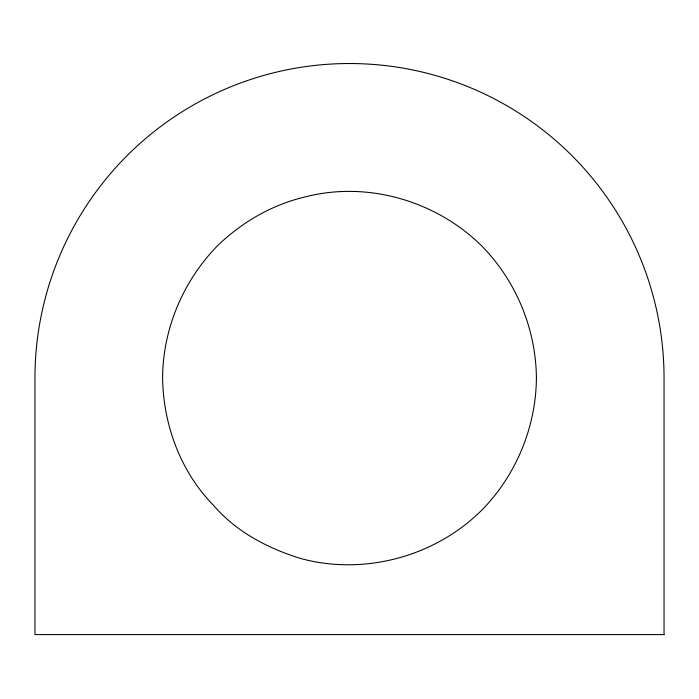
<?xml version="1.0" encoding="UTF-8"?>
<svg xmlns="http://www.w3.org/2000/svg" width="699" height="699" viewBox="0 0 699 699"><rect width="100%" height="100%" fill="white"/><g stroke="black" fill="none" stroke-linecap="round" stroke-linejoin="round"><path stroke-width="1.05" d="M536.413 378.08C535.993 425.848 517.164 472.699 484.442 507.413C438.151 555.722 365.734 576.037 301.12 558.623C268.425 548.636 236.314 531.939 213.824 505.674C180.648 472.043 163.304 424.931 162.587 378.08C162.841 328.932 183.112 281.059 217.337 245.917C241.522 222.527 271.649 204.859 304.458 197.101C368.093 180.272 438.963 201.513 484.442 248.748C517.164 283.462 535.993 330.312 536.413 378.08M664.05 634.587L34.95 634.587L34.95 378.08A314.55 314.55 0 0 1 349.5 63.53A314.55 314.55 0 0 1 664.05 378.08L664.05 634.587"/></g></svg>
